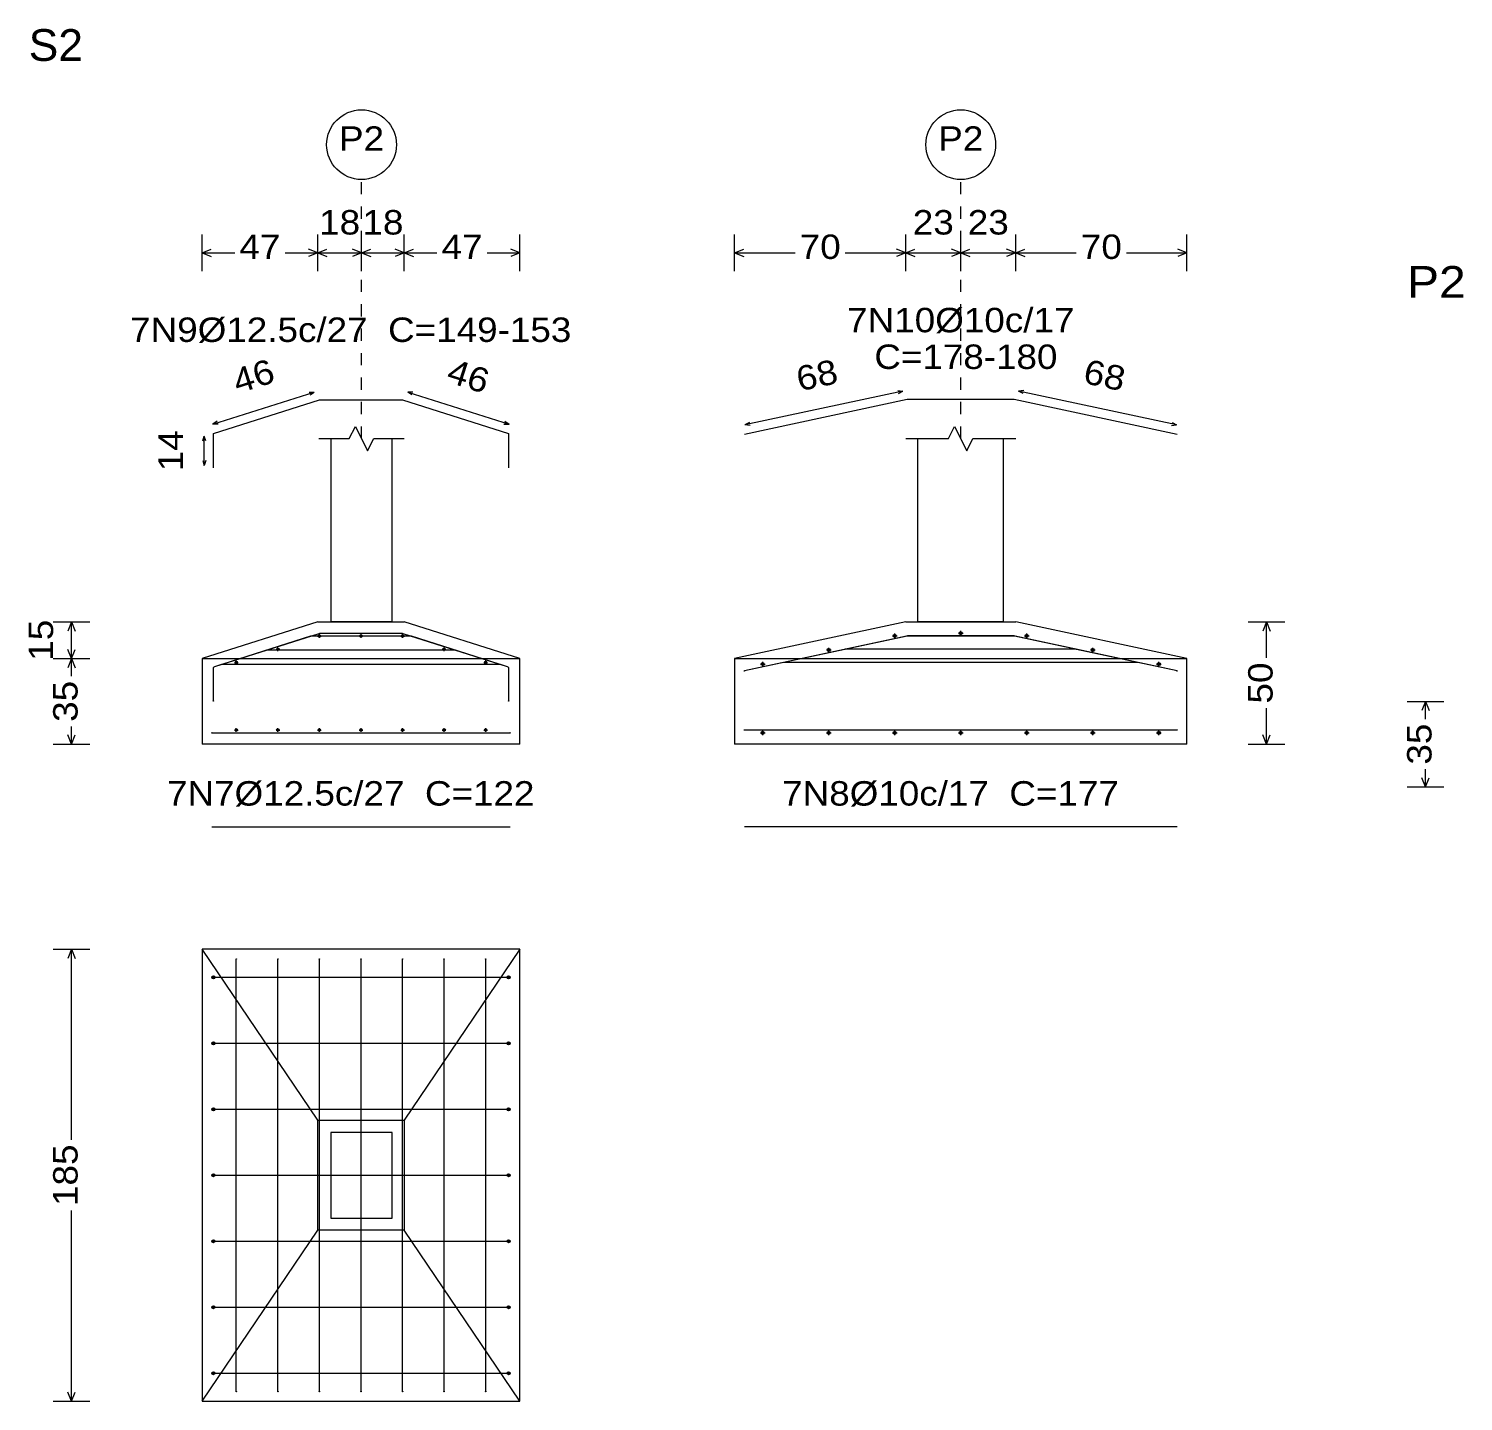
# Model space of a CAD drawing. Header units: inches. Extents: x -37 to 842, y -205 to 94.
# Drawn here: x 82.63 to 94.37, y 30.1 to 41.33 of the extents above; entities that cross this region are included whole.
import ezdxf
from ezdxf.enums import TextEntityAlignment as Align

# ---------------------------------------------------------------- set-up
doc = ezdxf.new("R2010")
doc.units = ezdxf.units.IN
doc.header["$MEASUREMENT"] = 0
doc.linetypes.add('CYPE_PUNTO', pattern=[0.075, 0, -0.075])
for name, color, linetype, lineweight in [('FUN_COTAS', 93, 'Continuous', 0), ('FUN_DES_ARMADURAS', 202, 'Continuous', 0), ('FUN_GEOMETRIA', 130, 'Continuous', 0), ('FUN_REFEREN', 51, 'Continuous', 0), ('FUN_TXT_ARMADURAS', 3, 'Continuous', 0)]:
    doc.layers.add(name, color=color, linetype=linetype, lineweight=lineweight)
doc.styles.add('CYPETXT', font='arial.ttf', dxfattribs={"height": 0.2})

msp = doc.modelspace()

# ---------------------------------------------------------------- hatches: boundary and pattern name
at = {"layer": 'FUN_DES_ARMADURAS'}
h = msp.add_hatch(color=256, dxfattribs=at)
edge = h.paths.add_edge_path()
edge.add_arc((88.4881, 36.0732), 0.0016, 0, 360)
h = msp.add_hatch(color=256, dxfattribs=at)
edge = h.paths.add_edge_path()
edge.add_arc((88.4881, 36.0732), 0.0016, 0, 360)
h = msp.add_hatch(color=256, dxfattribs=at)
edge = h.paths.add_edge_path()
edge.add_arc((88.4881, 36.0732), 0.0016, 0, 360)
h = msp.add_hatch(color=256, dxfattribs=at)
edge = h.paths.add_edge_path()
edge.add_arc((88.4881, 36.0732), 0.0016, 0, 360)
h = msp.add_hatch(color=256, dxfattribs=at)
edge = h.paths.add_edge_path()
edge.add_arc((88.4881, 36.0732), 0.0016, 0, 360)
h = msp.add_hatch(color=256, dxfattribs=at)
edge = h.paths.add_edge_path()
edge.add_arc((88.4881, 36.0732), 0.0016, 0, 360)
h = msp.add_hatch(color=256, dxfattribs=at)
edge = h.paths.add_edge_path()
edge.add_arc((88.4881, 36.0732), 0.0016, 0, 360)
h = msp.add_hatch(color=256, dxfattribs=at)
edge = h.paths.add_edge_path()
edge.add_arc((92.0277, 36.0732), 0.0016, 0, 360)
h = msp.add_hatch(color=256, dxfattribs=at)
edge = h.paths.add_edge_path()
edge.add_arc((92.0277, 36.0732), 0.0016, 0, 360)
h = msp.add_hatch(color=256, dxfattribs=at)
edge = h.paths.add_edge_path()
edge.add_arc((92.0277, 36.0732), 0.0016, 0, 360)
h = msp.add_hatch(color=256, dxfattribs=at)
edge = h.paths.add_edge_path()
edge.add_arc((92.0277, 36.0732), 0.0016, 0, 360)
h = msp.add_hatch(color=256, dxfattribs=at)
edge = h.paths.add_edge_path()
edge.add_arc((92.0277, 36.0732), 0.0016, 0, 360)
h = msp.add_hatch(color=256, dxfattribs=at)
edge = h.paths.add_edge_path()
edge.add_arc((92.0277, 36.0732), 0.0016, 0, 360)
h = msp.add_hatch(color=256, dxfattribs=at)
edge = h.paths.add_edge_path()
edge.add_arc((92.0277, 36.0732), 0.0016, 0, 360)
h = msp.add_hatch(color=256, dxfattribs=at)
edge = h.paths.add_edge_path()
edge.add_arc((84.1439, 35.8259), 0.0016, 0, 360)
h = msp.add_hatch(color=256, dxfattribs=at)
edge = h.paths.add_edge_path()
edge.add_arc((84.1439, 35.8259), 0.0016, 0, 360)
h = msp.add_hatch(color=256, dxfattribs=at)
edge = h.paths.add_edge_path()
edge.add_arc((84.1439, 35.8259), 0.0016, 0, 360)
h = msp.add_hatch(color=256, dxfattribs=at)
edge = h.paths.add_edge_path()
edge.add_arc((84.1439, 35.8259), 0.0016, 0, 360)
h = msp.add_hatch(color=256, dxfattribs=at)
edge = h.paths.add_edge_path()
edge.add_arc((84.1439, 35.8259), 0.0016, 0, 360)
h = msp.add_hatch(color=256, dxfattribs=at)
edge = h.paths.add_edge_path()
edge.add_arc((84.1439, 35.8259), 0.0016, 0, 360)
h = msp.add_hatch(color=256, dxfattribs=at)
edge = h.paths.add_edge_path()
edge.add_arc((84.1439, 35.8259), 0.0016, 0, 360)
h = msp.add_hatch(color=256, dxfattribs=at)
edge = h.paths.add_edge_path()
edge.add_arc((86.5589, 35.8259), 0.0016, 0, 360)
h = msp.add_hatch(color=256, dxfattribs=at)
edge = h.paths.add_edge_path()
edge.add_arc((86.5589, 35.8259), 0.0016, 0, 360)
h = msp.add_hatch(color=256, dxfattribs=at)
edge = h.paths.add_edge_path()
edge.add_arc((86.5589, 35.8259), 0.0016, 0, 360)
h = msp.add_hatch(color=256, dxfattribs=at)
edge = h.paths.add_edge_path()
edge.add_arc((86.5589, 35.8259), 0.0016, 0, 360)
h = msp.add_hatch(color=256, dxfattribs=at)
edge = h.paths.add_edge_path()
edge.add_arc((86.5589, 35.8259), 0.0016, 0, 360)
h = msp.add_hatch(color=256, dxfattribs=at)
edge = h.paths.add_edge_path()
edge.add_arc((86.5589, 35.8259), 0.0016, 0, 360)
h = msp.add_hatch(color=256, dxfattribs=at)
edge = h.paths.add_edge_path()
edge.add_arc((86.5589, 35.8259), 0.0016, 0, 360)
h = msp.add_hatch(color=256, dxfattribs=at)
edge = h.paths.add_edge_path()
edge.add_arc((84.1314, 35.5661), 0.0016, 0, 360)
h = msp.add_hatch(color=256, dxfattribs=at)
edge = h.paths.add_edge_path()
edge.add_arc((86.5714, 35.5661), 0.0016, 0, 360)
h = msp.add_hatch(color=256, dxfattribs=at)
edge = h.paths.add_edge_path()
edge.add_arc((88.4879, 35.5886), 0.0016, 0, 360)
h = msp.add_hatch(color=256, dxfattribs=at)
edge = h.paths.add_edge_path()
edge.add_arc((92.0279, 35.5886), 0.0016, 0, 360)
h = msp.add_hatch(color=256, dxfattribs=at)
edge = h.paths.add_edge_path()
edge.add_arc((84.3314, 33.7156), 0.0016, 0, 360)
h = msp.add_hatch(color=256, dxfattribs=at)
edge = h.paths.add_edge_path()
edge.add_arc((84.3314, 33.7154), 0.0016, 0, 360)
h = msp.add_hatch(color=256, dxfattribs=at)
edge = h.paths.add_edge_path()
edge.add_arc((84.6714, 33.7156), 0.0016, 0, 360)
h = msp.add_hatch(color=256, dxfattribs=at)
edge = h.paths.add_edge_path()
edge.add_arc((84.6714, 33.7154), 0.0016, 0, 360)
h = msp.add_hatch(color=256, dxfattribs=at)
edge = h.paths.add_edge_path()
edge.add_arc((85.0114, 33.7156), 0.0016, 0, 360)
h = msp.add_hatch(color=256, dxfattribs=at)
edge = h.paths.add_edge_path()
edge.add_arc((85.0114, 33.7154), 0.0016, 0, 360)
h = msp.add_hatch(color=256, dxfattribs=at)
edge = h.paths.add_edge_path()
edge.add_arc((85.3514, 33.7156), 0.0016, 0, 360)
h = msp.add_hatch(color=256, dxfattribs=at)
edge = h.paths.add_edge_path()
edge.add_arc((85.3514, 33.7154), 0.0016, 0, 360)
h = msp.add_hatch(color=256, dxfattribs=at)
edge = h.paths.add_edge_path()
edge.add_arc((85.6914, 33.7156), 0.0016, 0, 360)
h = msp.add_hatch(color=256, dxfattribs=at)
edge = h.paths.add_edge_path()
edge.add_arc((85.6914, 33.7154), 0.0016, 0, 360)
h = msp.add_hatch(color=256, dxfattribs=at)
edge = h.paths.add_edge_path()
edge.add_arc((86.0314, 33.7156), 0.0016, 0, 360)
h = msp.add_hatch(color=256, dxfattribs=at)
edge = h.paths.add_edge_path()
edge.add_arc((86.0314, 33.7154), 0.0016, 0, 360)
h = msp.add_hatch(color=256, dxfattribs=at)
edge = h.paths.add_edge_path()
edge.add_arc((86.3714, 33.7156), 0.0016, 0, 360)
h = msp.add_hatch(color=256, dxfattribs=at)
edge = h.paths.add_edge_path()
edge.add_arc((86.3714, 33.7154), 0.0016, 0, 360)
h = msp.add_hatch(color=256, dxfattribs=at)
edge = h.paths.add_edge_path()
edge.add_arc((84.1314, 33.5656), 0.0016, 0, 360)
h = msp.add_hatch(color=256, dxfattribs=at)
edge = h.paths.add_edge_path()
edge.add_arc((84.1439, 33.5656), 0.0016, 0, 360)
h = msp.add_hatch(color=256, dxfattribs=at)
edge = h.paths.add_edge_path()
edge.add_arc((86.5589, 33.5656), 0.0016, 0, 360)
h = msp.add_hatch(color=256, dxfattribs=at)
edge = h.paths.add_edge_path()
edge.add_arc((86.5714, 33.5656), 0.0016, 0, 360)
h = msp.add_hatch(color=256, dxfattribs=at)
edge = h.paths.add_edge_path()
edge.add_arc((84.1314, 33.0256), 0.0016, 0, 360)
h = msp.add_hatch(color=256, dxfattribs=at)
edge = h.paths.add_edge_path()
edge.add_arc((84.1439, 33.0256), 0.0016, 0, 360)
h = msp.add_hatch(color=256, dxfattribs=at)
edge = h.paths.add_edge_path()
edge.add_arc((86.5589, 33.0256), 0.0016, 0, 360)
h = msp.add_hatch(color=256, dxfattribs=at)
edge = h.paths.add_edge_path()
edge.add_arc((86.5714, 33.0256), 0.0016, 0, 360)
h = msp.add_hatch(color=256, dxfattribs=at)
edge = h.paths.add_edge_path()
edge.add_arc((84.1314, 32.4856), 0.0016, 0, 360)
h = msp.add_hatch(color=256, dxfattribs=at)
edge = h.paths.add_edge_path()
edge.add_arc((84.1439, 32.4856), 0.0016, 0, 360)
h = msp.add_hatch(color=256, dxfattribs=at)
edge = h.paths.add_edge_path()
edge.add_arc((86.5589, 32.4856), 0.0016, 0, 360)
h = msp.add_hatch(color=256, dxfattribs=at)
edge = h.paths.add_edge_path()
edge.add_arc((86.5714, 32.4856), 0.0016, 0, 360)
h = msp.add_hatch(color=256, dxfattribs=at)
edge = h.paths.add_edge_path()
edge.add_arc((84.1314, 31.9456), 0.0016, 0, 360)
h = msp.add_hatch(color=256, dxfattribs=at)
edge = h.paths.add_edge_path()
edge.add_arc((84.1439, 31.9456), 0.0016, 0, 360)
h = msp.add_hatch(color=256, dxfattribs=at)
edge = h.paths.add_edge_path()
edge.add_arc((86.5589, 31.9456), 0.0016, 0, 360)
h = msp.add_hatch(color=256, dxfattribs=at)
edge = h.paths.add_edge_path()
edge.add_arc((86.5714, 31.9456), 0.0016, 0, 360)
h = msp.add_hatch(color=256, dxfattribs=at)
edge = h.paths.add_edge_path()
edge.add_arc((84.1314, 31.4056), 0.0016, 0, 360)
h = msp.add_hatch(color=256, dxfattribs=at)
edge = h.paths.add_edge_path()
edge.add_arc((84.1439, 31.4056), 0.0016, 0, 360)
h = msp.add_hatch(color=256, dxfattribs=at)
edge = h.paths.add_edge_path()
edge.add_arc((86.5589, 31.4056), 0.0016, 0, 360)
h = msp.add_hatch(color=256, dxfattribs=at)
edge = h.paths.add_edge_path()
edge.add_arc((86.5714, 31.4056), 0.0016, 0, 360)
h = msp.add_hatch(color=256, dxfattribs=at)
edge = h.paths.add_edge_path()
edge.add_arc((84.1314, 30.8656), 0.0016, 0, 360)
h = msp.add_hatch(color=256, dxfattribs=at)
edge = h.paths.add_edge_path()
edge.add_arc((84.1439, 30.8656), 0.0016, 0, 360)
h = msp.add_hatch(color=256, dxfattribs=at)
edge = h.paths.add_edge_path()
edge.add_arc((86.5589, 30.8656), 0.0016, 0, 360)
h = msp.add_hatch(color=256, dxfattribs=at)
edge = h.paths.add_edge_path()
edge.add_arc((86.5714, 30.8656), 0.0016, 0, 360)
h = msp.add_hatch(color=256, dxfattribs=at)
edge = h.paths.add_edge_path()
edge.add_arc((84.1314, 30.3256), 0.0016, 0, 360)
h = msp.add_hatch(color=256, dxfattribs=at)
edge = h.paths.add_edge_path()
edge.add_arc((84.1439, 30.3256), 0.0016, 0, 360)
h = msp.add_hatch(color=256, dxfattribs=at)
edge = h.paths.add_edge_path()
edge.add_arc((86.5589, 30.3256), 0.0016, 0, 360)
h = msp.add_hatch(color=256, dxfattribs=at)
edge = h.paths.add_edge_path()
edge.add_arc((86.5714, 30.3256), 0.0016, 0, 360)
h = msp.add_hatch(color=256, dxfattribs=at)
edge = h.paths.add_edge_path()
edge.add_arc((84.3314, 30.1758), 0.0016, 0, 360)
h = msp.add_hatch(color=256, dxfattribs=at)
edge = h.paths.add_edge_path()
edge.add_arc((84.3314, 30.1756), 0.0016, 0, 360)
h = msp.add_hatch(color=256, dxfattribs=at)
edge = h.paths.add_edge_path()
edge.add_arc((84.6714, 30.1758), 0.0016, 0, 360)
h = msp.add_hatch(color=256, dxfattribs=at)
edge = h.paths.add_edge_path()
edge.add_arc((84.6714, 30.1756), 0.0016, 0, 360)
h = msp.add_hatch(color=256, dxfattribs=at)
edge = h.paths.add_edge_path()
edge.add_arc((85.0114, 30.1758), 0.0016, 0, 360)
h = msp.add_hatch(color=256, dxfattribs=at)
edge = h.paths.add_edge_path()
edge.add_arc((85.0114, 30.1756), 0.0016, 0, 360)
h = msp.add_hatch(color=256, dxfattribs=at)
edge = h.paths.add_edge_path()
edge.add_arc((85.3514, 30.1758), 0.0016, 0, 360)
h = msp.add_hatch(color=256, dxfattribs=at)
edge = h.paths.add_edge_path()
edge.add_arc((85.3514, 30.1756), 0.0016, 0, 360)
h = msp.add_hatch(color=256, dxfattribs=at)
edge = h.paths.add_edge_path()
edge.add_arc((85.6914, 30.1758), 0.0016, 0, 360)
h = msp.add_hatch(color=256, dxfattribs=at)
edge = h.paths.add_edge_path()
edge.add_arc((85.6914, 30.1756), 0.0016, 0, 360)
h = msp.add_hatch(color=256, dxfattribs=at)
edge = h.paths.add_edge_path()
edge.add_arc((86.0314, 30.1758), 0.0016, 0, 360)
h = msp.add_hatch(color=256, dxfattribs=at)
edge = h.paths.add_edge_path()
edge.add_arc((86.0314, 30.1756), 0.0016, 0, 360)
h = msp.add_hatch(color=256, dxfattribs=at)
edge = h.paths.add_edge_path()
edge.add_arc((86.3714, 30.1758), 0.0016, 0, 360)
h = msp.add_hatch(color=256, dxfattribs=at)
edge = h.paths.add_edge_path()
edge.add_arc((86.3714, 30.1756), 0.0016, 0, 360)

# ---------------------------------------------------------------- linework, layer by layer
at = {"layer": 'FUN_COTAS', "linetype": 'CYPE_PUNTO'}
for p, q in [((85.3558, 37.9736), (85.3558, 40.0939)), ((90.2579, 37.9736), (90.2579, 40.0939))]:
    msp.add_line(p, q, dxfattribs=at)
at = {"layer": 'FUN_COTAS'}
for p, q in [((84.0514, 39.3439), (84.0514, 39.6439)), ((84.9971, 39.3439), (84.9971, 39.6439)), ((84.9971, 39.3439), (84.9971, 39.6439)), ((85.3558, 39.3439), (85.3558, 39.6439)), ((85.3558, 39.3439), (85.3558, 39.6439)), ((85.7058, 39.3439), (85.7058, 39.6439)), ((85.7058, 39.3439), (85.7058, 39.6439)), ((86.6514, 39.3439), (86.6514, 39.6439)), ((88.4079, 39.3439), (88.4079, 39.6439)), ((89.8079, 39.3439), (89.8079, 39.6439)), ((89.8079, 39.3439), (89.8079, 39.6439)), ((90.2579, 39.3439), (90.2579, 39.6439)), ((90.2579, 39.3439), (90.2579, 39.6439)), ((90.7079, 39.3439), (90.7079, 39.6439)), ((90.7079, 39.3439), (90.7079, 39.6439)), ((92.1079, 39.3439), (92.1079, 39.6439)), ((84.0514, 39.4939), (84.1264, 39.5239)), ((84.0514, 39.4939), (84.1264, 39.4639)), ((84.0514, 39.4939), (84.3188, 39.4939)), ((84.7298, 39.4939), (84.9971, 39.4939)), ((84.9971, 39.4939), (84.9221, 39.5239)), ((84.9971, 39.4939), (84.9221, 39.4639)), ((84.9971, 39.4939), (85.0721, 39.5239)), ((84.9971, 39.4939), (85.0721, 39.4639)), ((84.9971, 39.4939), (85.3558, 39.4939)), ((85.3558, 39.4939), (85.2808, 39.5239)), ((85.3558, 39.4939), (85.2808, 39.4639)), ((85.3558, 39.4939), (85.4308, 39.5239)), ((85.3558, 39.4939), (85.4308, 39.4639)), ((85.3558, 39.4939), (85.7058, 39.4939)), ((85.7058, 39.4939), (85.6308, 39.5239)), ((85.7058, 39.4939), (85.6308, 39.4639)), ((85.7058, 39.4939), (85.7808, 39.5239)), ((85.7058, 39.4939), (85.7808, 39.4639)), ((85.7058, 39.4939), (85.9731, 39.4939)), ((86.3841, 39.4939), (86.6514, 39.4939)), ((86.6514, 39.4939), (86.5764, 39.5239)), ((86.6514, 39.4939), (86.5764, 39.4639)), ((88.4079, 39.4939), (88.4829, 39.5239)), ((88.4079, 39.4939), (88.4829, 39.4639)), ((88.4079, 39.4939), (88.9024, 39.4939)), ((89.3134, 39.4939), (89.8079, 39.4939)), ((89.8079, 39.4939), (89.7329, 39.5239)), ((89.8079, 39.4939), (89.7329, 39.4639)), ((89.8079, 39.4939), (89.8829, 39.5239)), ((89.8079, 39.4939), (89.8829, 39.4639)), ((89.8079, 39.4939), (90.2579, 39.4939)), ((90.2579, 39.4939), (90.1829, 39.5239)), ((90.2579, 39.4939), (90.1829, 39.4639)), ((90.2579, 39.4939), (90.3329, 39.5239)), ((90.2579, 39.4939), (90.3329, 39.4639)), ((90.2579, 39.4939), (90.7079, 39.4939)), ((90.7079, 39.4939), (90.6329, 39.5239)), ((90.7079, 39.4939), (90.6329, 39.4639)), ((90.7079, 39.4939), (90.7829, 39.5239)), ((90.7079, 39.4939), (90.7829, 39.4639)), ((90.7079, 39.4939), (91.2024, 39.4939)), ((91.6134, 39.4939), (92.1079, 39.4939)), ((92.1079, 39.4939), (92.0329, 39.5239)), ((92.1079, 39.4939), (92.0329, 39.4639)), ((82.8329, 36.4736), (83.1329, 36.4736)), ((82.9829, 36.4736), (82.9529, 36.3986)), ((82.9829, 36.4736), (83.0129, 36.3986)), ((82.9829, 36.1736), (82.9829, 36.4736)), ((92.6089, 36.4736), (92.9089, 36.4736)), ((92.7589, 36.4736), (92.7289, 36.3986)), ((92.7589, 36.4736), (92.7889, 36.3986)), ((92.7589, 36.1791), (92.7589, 36.4736)), ((82.8329, 36.1736), (83.1329, 36.1736)), ((82.8329, 36.1736), (83.1329, 36.1736)), ((82.9829, 36.1736), (82.9529, 36.2486)), ((82.9829, 36.1736), (82.9529, 36.0986)), ((82.9829, 36.1736), (83.0129, 36.2486)), ((82.9829, 36.1736), (83.0129, 36.0986)), ((82.9829, 36.0291), (82.9829, 36.1736)), ((93.9089, 35.8236), (94.2089, 35.8236)), ((94.0589, 35.8236), (94.0289, 35.7486)), ((94.0589, 35.8236), (94.0889, 35.7486)), ((94.0589, 35.6791), (94.0589, 35.8236)), ((92.7589, 35.4736), (92.7589, 35.7681)), ((82.9829, 35.4736), (82.9829, 35.6181)), ((82.8329, 35.4736), (83.1329, 35.4736)), ((82.9829, 35.4736), (82.9529, 35.5486)), ((82.9829, 35.4736), (83.0129, 35.5486)), ((92.6089, 35.4736), (92.9089, 35.4736)), ((92.7589, 35.4736), (92.7289, 35.5486)), ((92.7589, 35.4736), (92.7889, 35.5486)), ((94.0589, 35.1236), (94.0589, 35.2681)), ((93.9089, 35.1236), (94.2089, 35.1236)), ((94.0589, 35.1236), (94.0289, 35.1986)), ((94.0589, 35.1236), (94.0889, 35.1986)), ((82.8329, 33.7956), (83.1329, 33.7956)), ((82.9829, 33.7956), (82.9529, 33.7206)), ((82.9829, 33.7956), (83.0129, 33.7206)), ((82.9829, 32.2351), (82.9829, 33.7956)), ((82.9829, 30.0956), (82.9829, 31.6561)), ((82.9829, 30.0956), (82.9529, 30.1706)), ((82.9829, 30.0956), (83.0129, 30.1706)), ((82.8329, 30.0956), (83.1329, 30.0956))]:
    msp.add_line(p, q, dxfattribs=at)
for centre in [(85.3558, 40.3792), (90.2579, 40.3792)]:
    msp.add_circle(centre, 0.2853, dxfattribs=at)
at = {"layer": 'FUN_DES_ARMADURAS'}
for p, q in [((90.2579, 36.3623), (90.2579, 36.3998)), ((84.6714, 36.2346), (84.6714, 36.2646)), ((84.9964, 36.3575), (85.0264, 36.3575)), ((85.0114, 36.3425), (85.0114, 36.3725)), ((85.3364, 36.3586), (85.3664, 36.3586)), ((85.3514, 36.3436), (85.3514, 36.3736)), ((85.6764, 36.3575), (85.7064, 36.3575)), ((85.6914, 36.3425), (85.6914, 36.3725)), ((86.0314, 36.2346), (86.0314, 36.2646)), ((89.6992, 36.3597), (89.7367, 36.3597)), ((89.7179, 36.3409), (89.7179, 36.3784)), ((90.2392, 36.3811), (90.2767, 36.3811)), ((90.7792, 36.3597), (90.8167, 36.3597)), ((90.7979, 36.3409), (90.7979, 36.3784)), ((84.3314, 36.1268), (84.3314, 36.1568)), ((84.6564, 36.2496), (84.6864, 36.2496)), ((86.0164, 36.2496), (86.0464, 36.2496)), ((86.3714, 36.1268), (86.3714, 36.1568)), ((88.6379, 36.1095), (88.6379, 36.147)), ((89.1592, 36.244), (89.1967, 36.244)), ((89.1779, 36.2252), (89.1779, 36.2627)), ((91.3192, 36.244), (91.3567, 36.244)), ((91.3379, 36.2252), (91.3379, 36.2627)), ((91.8779, 36.1095), (91.8779, 36.147)), ((84.3164, 36.1418), (84.3464, 36.1418)), ((86.3564, 36.1418), (86.3864, 36.1418)), ((88.6192, 36.1283), (88.6567, 36.1283)), ((91.8592, 36.1283), (91.8967, 36.1283)), ((84.1314, 35.5661), (86.5714, 35.5661)), ((84.3164, 35.5886), (84.3464, 35.5886)), ((84.3314, 35.5736), (84.3314, 35.6036)), ((84.6564, 35.5886), (84.6864, 35.5886)), ((84.6714, 35.5736), (84.6714, 35.6036)), ((84.9964, 35.5886), (85.0264, 35.5886)), ((85.0114, 35.5736), (85.0114, 35.6036)), ((85.3364, 35.5886), (85.3664, 35.5886)), ((85.3514, 35.5736), (85.3514, 35.6036)), ((85.6764, 35.5886), (85.7064, 35.5886)), ((85.6914, 35.5736), (85.6914, 35.6036)), ((86.0164, 35.5886), (86.0464, 35.5886)), ((86.0314, 35.5736), (86.0314, 35.6036)), ((86.3564, 35.5886), (86.3864, 35.5886)), ((86.3714, 35.5736), (86.3714, 35.6036)), ((92.0279, 35.5886), (88.4879, 35.5886)), ((88.6192, 35.5661), (88.6567, 35.5661)), ((88.6379, 35.5473), (88.6379, 35.5848)), ((89.1592, 35.5661), (89.1967, 35.5661)), ((89.1779, 35.5473), (89.1779, 35.5848)), ((89.6992, 35.5661), (89.7367, 35.5661)), ((89.7179, 35.5473), (89.7179, 35.5848)), ((90.2392, 35.5661), (90.2767, 35.5661)), ((90.2579, 35.5473), (90.2579, 35.5848)), ((90.7792, 35.5661), (90.8167, 35.5661)), ((90.7979, 35.5473), (90.7979, 35.5848)), ((91.3192, 35.5661), (91.3567, 35.5661)), ((91.3379, 35.5473), (91.3379, 35.5848)), ((91.8592, 35.5661), (91.8967, 35.5661)), ((91.8779, 35.5473), (91.8779, 35.5848)), ((84.1314, 34.7956), (86.5714, 34.7956)), ((92.0279, 34.7956), (88.4879, 34.7956)), ((84.3314, 30.1756), (84.3314, 33.7156)), ((84.6714, 30.1756), (84.6714, 33.7156)), ((85.0114, 30.1756), (85.0114, 33.7156)), ((85.3514, 30.1756), (85.3514, 33.7156)), ((85.6914, 30.1756), (85.6914, 33.7156)), ((86.0314, 30.1756), (86.0314, 33.7156)), ((86.3714, 30.1756), (86.3714, 33.7156)), ((84.1314, 33.5656), (86.5714, 33.5656)), ((84.1314, 33.0256), (86.5714, 33.0256)), ((84.1314, 32.4856), (86.5714, 32.4856)), ((84.1314, 31.9456), (86.5714, 31.9456)), ((84.1314, 31.4056), (86.5714, 31.4056)), ((84.1314, 30.8656), (86.5714, 30.8656)), ((84.1314, 30.3256), (86.5714, 30.3256))]:
    msp.add_line(p, q, dxfattribs=at)
for points in [[(84.1439, 37.7346), (84.1439, 38.0146), (85.0114, 38.2898), (85.6914, 38.2898), (86.5589, 38.0146), (86.5589, 37.7346)], [(92.0277, 38.0085), (90.6957, 38.2939), (89.8201, 38.2939), (88.4881, 38.0085)], [(84.1439, 35.8259), (84.1439, 36.0921), (84.1456, 36.0998), (84.1502, 36.1062), (84.157, 36.11), (85.0086, 36.3802), (85.0143, 36.3811), (85.6885, 36.3811), (85.6942, 36.3802), (86.5458, 36.11), (86.5526, 36.1062), (86.5573, 36.0998), (86.5589, 36.0921), (86.5589, 35.8259)], [(84.1439, 35.8259), (84.1439, 36.0921), (84.1456, 36.0998), (84.1502, 36.1062), (84.157, 36.11), (84.9412, 36.3588), (84.9469, 36.3597), (85.7559, 36.3597), (85.7616, 36.3588), (86.5458, 36.11), (86.5526, 36.1062), (86.5573, 36.0998), (86.5589, 36.0921), (86.5589, 35.8259)], [(84.1439, 35.8259), (84.1439, 36.0921), (84.1456, 36.0998), (84.1502, 36.1062), (84.157, 36.11), (84.9412, 36.3588), (84.9469, 36.3597), (85.7559, 36.3597), (85.7616, 36.3588), (86.5458, 36.11), (86.5526, 36.1062), (86.5573, 36.0998), (86.5589, 36.0921), (86.5589, 35.8259)], [(92.0277, 36.0732), (90.6974, 36.3582), (90.694, 36.3586), (89.8218, 36.3586), (89.8184, 36.3582), (88.4881, 36.0732)], [(92.0277, 36.0732), (90.7026, 36.3571), (90.6991, 36.3575), (89.8167, 36.3575), (89.8133, 36.3571), (88.4881, 36.0732)], [(92.0277, 36.0732), (90.7026, 36.3571), (90.6991, 36.3575), (89.8167, 36.3575), (89.8133, 36.3571), (88.4881, 36.0732)], [(84.1439, 35.8259), (84.1439, 36.0921), (84.1456, 36.0998), (84.1502, 36.1062), (84.157, 36.11), (84.5765, 36.2431), (84.5822, 36.244), (86.1207, 36.244), (86.1264, 36.2431), (86.5458, 36.11), (86.5526, 36.1062), (86.5573, 36.0998), (86.5589, 36.0921), (86.5589, 35.8259)], [(84.1439, 35.8259), (84.1439, 36.0921), (84.1456, 36.0998), (84.1502, 36.1062), (84.157, 36.11), (84.5765, 36.2431), (84.5822, 36.244), (86.1207, 36.244), (86.1264, 36.2431), (86.5458, 36.11), (86.5526, 36.1062), (86.5573, 36.0998), (86.5589, 36.0921), (86.5589, 35.8259)], [(92.0277, 36.0732), (91.2059, 36.2493), (91.2025, 36.2496), (89.3134, 36.2496), (89.3099, 36.2493), (88.4881, 36.0732)], [(92.0277, 36.0732), (91.2059, 36.2493), (91.2025, 36.2496), (89.3134, 36.2496), (89.3099, 36.2493), (88.4881, 36.0732)], [(84.1439, 35.8259), (84.1439, 36.0921), (84.1456, 36.0998), (84.1502, 36.1062), (84.157, 36.11), (84.2117, 36.1274), (84.2174, 36.1283), (86.4855, 36.1283), (86.4911, 36.1274), (86.5458, 36.11), (86.5526, 36.1062), (86.5573, 36.0998), (86.5589, 36.0921), (86.5589, 35.8259)], [(84.1439, 35.8259), (84.1439, 36.0921), (84.1456, 36.0998), (84.1502, 36.1062), (84.157, 36.11), (84.2117, 36.1274), (84.2174, 36.1283), (86.4855, 36.1283), (86.4911, 36.1274), (86.5458, 36.11), (86.5526, 36.1062), (86.5573, 36.0998), (86.5589, 36.0921), (86.5589, 35.8259)], [(92.0277, 36.0732), (91.7093, 36.1414), (91.7059, 36.1418), (88.81, 36.1418), (88.8066, 36.1414), (88.4881, 36.0732)], [(92.0277, 36.0732), (91.7093, 36.1414), (91.7059, 36.1418), (88.81, 36.1418), (88.8066, 36.1414), (88.4881, 36.0732)], [(84.3314, 30.1758), (84.3314, 30.4942), (84.3314, 30.4977), (84.3314, 33.3935), (84.3314, 33.3969), (84.3314, 33.7154)], [(84.6714, 30.1758), (84.6714, 30.9976), (84.6714, 31.001), (84.6714, 32.8902), (84.6714, 32.8936), (84.6714, 33.7154)], [(85.0114, 30.1758), (85.0114, 31.501), (85.0114, 31.5044), (85.0114, 32.3868), (85.0114, 32.3902), (85.0114, 33.7154)], [(85.3514, 30.1758), (85.3514, 31.5061), (85.3514, 31.5095), (85.3514, 32.3817), (85.3514, 32.3851), (85.3514, 33.7154)], [(85.6914, 30.1758), (85.6914, 31.501), (85.6914, 31.5044), (85.6914, 32.3868), (85.6914, 32.3902), (85.6914, 33.7154)], [(86.0314, 30.1758), (86.0314, 30.9976), (86.0314, 31.001), (86.0314, 32.8902), (86.0314, 32.8936), (86.0314, 33.7154)], [(86.3714, 30.1758), (86.3714, 30.4942), (86.3714, 30.4977), (86.3714, 33.3935), (86.3714, 33.3969), (86.3714, 33.7154)], [(84.1439, 33.5656), (84.1456, 33.5656), (84.1502, 33.5656), (84.157, 33.5656), (84.2117, 33.5656), (84.2174, 33.5656), (86.4855, 33.5656), (86.4911, 33.5656), (86.5458, 33.5656), (86.5526, 33.5656), (86.5573, 33.5656), (86.5589, 33.5656)], [(84.1439, 33.0256), (84.1456, 33.0256), (84.1502, 33.0256), (84.157, 33.0256), (84.5765, 33.0256), (84.5822, 33.0256), (86.1207, 33.0256), (86.1264, 33.0256), (86.5458, 33.0256), (86.5526, 33.0256), (86.5573, 33.0256), (86.5589, 33.0256)], [(84.1439, 32.4856), (84.1456, 32.4856), (84.1502, 32.4856), (84.157, 32.4856), (84.9412, 32.4856), (84.9469, 32.4856), (85.7559, 32.4856), (85.7616, 32.4856), (86.5458, 32.4856), (86.5526, 32.4856), (86.5573, 32.4856), (86.5589, 32.4856)], [(84.1439, 31.9456), (84.1456, 31.9456), (84.1502, 31.9456), (84.157, 31.9456), (85.0086, 31.9456), (85.0143, 31.9456), (85.6885, 31.9456), (85.6942, 31.9456), (86.5458, 31.9456), (86.5526, 31.9456), (86.5573, 31.9456), (86.5589, 31.9456)], [(84.1439, 31.4056), (84.1456, 31.4056), (84.1502, 31.4056), (84.157, 31.4056), (84.9412, 31.4056), (84.9469, 31.4056), (85.7559, 31.4056), (85.7616, 31.4056), (86.5458, 31.4056), (86.5526, 31.4056), (86.5573, 31.4056), (86.5589, 31.4056)], [(84.1439, 30.8656), (84.1456, 30.8656), (84.1502, 30.8656), (84.157, 30.8656), (84.5765, 30.8656), (84.5822, 30.8656), (86.1207, 30.8656), (86.1264, 30.8656), (86.5458, 30.8656), (86.5526, 30.8656), (86.5573, 30.8656), (86.5589, 30.8656)], [(84.1439, 30.3256), (84.1456, 30.3256), (84.1502, 30.3256), (84.157, 30.3256), (84.2117, 30.3256), (84.2174, 30.3256), (86.4855, 30.3256), (86.4911, 30.3256), (86.5458, 30.3256), (86.5526, 30.3256), (86.5573, 30.3256), (86.5589, 30.3256)]]:
    msp.add_lwpolyline(points, dxfattribs=at)
for centre, radius in [((90.2579, 36.3811), 0.0125), ((85.0114, 36.3575), 0.01), ((85.3514, 36.3586), 0.01), ((85.6914, 36.3575), 0.01), ((89.7179, 36.3597), 0.0125), ((90.7979, 36.3597), 0.0125), ((84.3314, 36.1418), 0.01), ((84.6714, 36.2496), 0.01), ((86.0314, 36.2496), 0.01), ((86.3714, 36.1418), 0.01), ((89.1779, 36.244), 0.0125), ((91.3379, 36.244), 0.0125), ((88.4881, 36.0732), 0.0016), ((88.4881, 36.0732), 0.0016), ((88.4881, 36.0732), 0.0016), ((88.4881, 36.0732), 0.0016), ((88.4881, 36.0732), 0.0016), ((88.4881, 36.0732), 0.0016), ((88.4881, 36.0732), 0.0016), ((88.6379, 36.1283), 0.0125), ((91.8779, 36.1283), 0.0125), ((92.0277, 36.0732), 0.0016), ((92.0277, 36.0732), 0.0016), ((92.0277, 36.0732), 0.0016), ((92.0277, 36.0732), 0.0016), ((92.0277, 36.0732), 0.0016), ((92.0277, 36.0732), 0.0016), ((92.0277, 36.0732), 0.0016), ((84.1439, 35.8259), 0.0016), ((84.1439, 35.8259), 0.0016), ((84.1439, 35.8259), 0.0016), ((84.1439, 35.8259), 0.0016), ((84.1439, 35.8259), 0.0016), ((84.1439, 35.8259), 0.0016), ((84.1439, 35.8259), 0.0016), ((86.5589, 35.8259), 0.0016), ((86.5589, 35.8259), 0.0016), ((86.5589, 35.8259), 0.0016), ((86.5589, 35.8259), 0.0016), ((86.5589, 35.8259), 0.0016), ((86.5589, 35.8259), 0.0016), ((86.5589, 35.8259), 0.0016), ((84.1314, 35.5661), 0.0016), ((84.3314, 35.5886), 0.01), ((84.6714, 35.5886), 0.01), ((85.0114, 35.5886), 0.01), ((85.3514, 35.5886), 0.01), ((85.6914, 35.5886), 0.01), ((86.0314, 35.5886), 0.01), ((86.3714, 35.5886), 0.01), ((86.5714, 35.5661), 0.0016), ((88.4879, 35.5886), 0.0016), ((88.6379, 35.5661), 0.0125), ((89.1779, 35.5661), 0.0125), ((89.7179, 35.5661), 0.0125), ((90.2579, 35.5661), 0.0125), ((90.7979, 35.5661), 0.0125), ((91.3379, 35.5661), 0.0125), ((91.8779, 35.5661), 0.0125), ((92.0279, 35.5886), 0.0016), ((84.3314, 33.7156), 0.0016), ((84.3314, 33.7154), 0.0016), ((84.6714, 33.7156), 0.0016), ((84.6714, 33.7154), 0.0016), ((85.0114, 33.7156), 0.0016), ((85.0114, 33.7154), 0.0016), ((85.3514, 33.7156), 0.0016), ((85.3514, 33.7154), 0.0016), ((85.6914, 33.7156), 0.0016), ((85.6914, 33.7154), 0.0016), ((86.0314, 33.7156), 0.0016), ((86.0314, 33.7154), 0.0016), ((86.3714, 33.7156), 0.0016), ((86.3714, 33.7154), 0.0016), ((84.1314, 33.5656), 0.0016), ((84.1439, 33.5656), 0.0125), ((84.1439, 33.5656), 0.0016), ((86.5589, 33.5656), 0.0125), ((86.5589, 33.5656), 0.0016), ((86.5714, 33.5656), 0.0016), ((84.1314, 33.0256), 0.0016), ((84.1439, 33.0256), 0.0125), ((84.1439, 33.0256), 0.0016), ((86.5589, 33.0256), 0.0125), ((86.5589, 33.0256), 0.0016), ((86.5714, 33.0256), 0.0016), ((84.1314, 32.4856), 0.0016), ((84.1439, 32.4856), 0.0125), ((84.1439, 32.4856), 0.0016), ((86.5589, 32.4856), 0.0125), ((86.5589, 32.4856), 0.0016), ((86.5714, 32.4856), 0.0016), ((84.1314, 31.9456), 0.0016), ((84.1439, 31.9456), 0.0125), ((84.1439, 31.9456), 0.0016), ((86.5589, 31.9456), 0.0125), ((86.5589, 31.9456), 0.0016), ((86.5714, 31.9456), 0.0016), ((84.1314, 31.4056), 0.0016), ((84.1439, 31.4056), 0.0125), ((84.1439, 31.4056), 0.0016), ((86.5589, 31.4056), 0.0125), ((86.5589, 31.4056), 0.0016), ((86.5714, 31.4056), 0.0016), ((84.1314, 30.8656), 0.0016), ((84.1439, 30.8656), 0.0125), ((84.1439, 30.8656), 0.0016), ((86.5589, 30.8656), 0.0125), ((86.5589, 30.8656), 0.0016), ((86.5714, 30.8656), 0.0016), ((84.1314, 30.3256), 0.0016), ((84.1439, 30.3256), 0.0125), ((84.1439, 30.3256), 0.0016), ((86.5589, 30.3256), 0.0125), ((86.5589, 30.3256), 0.0016), ((86.5714, 30.3256), 0.0016), ((84.3314, 30.1758), 0.0016), ((84.3314, 30.1756), 0.0016), ((84.6714, 30.1758), 0.0016), ((84.6714, 30.1756), 0.0016), ((85.0114, 30.1758), 0.0016), ((85.0114, 30.1756), 0.0016), ((85.3514, 30.1758), 0.0016), ((85.3514, 30.1756), 0.0016), ((85.6914, 30.1758), 0.0016), ((85.6914, 30.1756), 0.0016), ((86.0314, 30.1758), 0.0016), ((86.0314, 30.1756), 0.0016), ((86.3714, 30.1758), 0.0016), ((86.3714, 30.1756), 0.0016)]:
    msp.add_circle(centre, radius, dxfattribs=at)
at = {"layer": 'FUN_GEOMETRIA'}
for p, q in [((85.1058, 37.9736), (85.1058, 36.4736)), ((85.6058, 36.4736), (85.6058, 37.9736)), ((89.9079, 36.4736), (89.9079, 37.9736)), ((90.6079, 36.4736), (90.6079, 37.9736)), ((84.9971, 36.4736), (84.0514, 36.1736)), ((84.9971, 36.4736), (85.7058, 36.4736)), ((85.6058, 36.4736), (85.1058, 36.4736)), ((86.6514, 36.1736), (85.7058, 36.4736)), ((89.8079, 36.4736), (88.4079, 36.1736)), ((89.8079, 36.4736), (90.7079, 36.4736)), ((90.6079, 36.4736), (89.9079, 36.4736)), ((92.1079, 36.1736), (90.7079, 36.4736)), ((84.0514, 36.1736), (86.6514, 36.1736)), ((84.0514, 36.1736), (84.0514, 35.4736)), ((86.6514, 35.4736), (86.6514, 36.1736)), ((88.4079, 36.1736), (92.1079, 36.1736)), ((88.4079, 36.1736), (88.4079, 35.4736)), ((92.1079, 35.4736), (92.1079, 36.1736)), ((86.6514, 35.4736), (84.0514, 35.4736)), ((92.1079, 35.4736), (88.4079, 35.4736)), ((84.9971, 32.3956), (84.0514, 33.7956)), ((86.6514, 33.7956), (85.7058, 32.3956)), ((84.0514, 30.0956), (84.9971, 31.4956)), ((86.6514, 30.0956), (85.7058, 31.4956))]:
    msp.add_line(p, q, dxfattribs=at)
for points in [[(85.0058, 37.9736), (85.2558, 37.9736), (85.3058, 38.0736), (85.4058, 37.8736), (85.4558, 37.9736), (85.7058, 37.9736)], [(89.8079, 37.9736), (90.1579, 37.9736), (90.2079, 38.0736), (90.3079, 37.8736), (90.3579, 37.9736), (90.7079, 37.9736)]]:
    msp.add_lwpolyline(points, dxfattribs=at)
for points in [[(84.0514, 33.7956), (84.0514, 30.0956), (86.6514, 30.0956), (86.6514, 33.7956), (84.0514, 33.7956)], [(85.7058, 32.3956), (85.7058, 31.4956), (84.9971, 31.4956), (84.9971, 32.3956), (85.7058, 32.3956)], [(85.1058, 31.5956), (85.6058, 31.5956), (85.6058, 32.2956), (85.1058, 32.2956), (85.1058, 31.5956)]]:
    msp.add_lwpolyline(points, close=True, dxfattribs=at)
at = {"layer": 'FUN_TXT_ARMADURAS'}
for p, q in [((84.1405, 38.0922), (84.9695, 38.3552)), ((84.9276, 38.355), (84.9695, 38.3552)), ((84.9351, 38.3312), (84.9695, 38.3552)), ((85.7677, 38.3312), (85.7334, 38.3552)), ((85.7753, 38.355), (85.7334, 38.3552)), ((85.7334, 38.3552), (86.5624, 38.0922)), ((89.7846, 38.363), (88.4922, 38.086)), ((89.7429, 38.3668), (89.7846, 38.363)), ((89.7482, 38.3424), (89.7846, 38.363)), ((90.7729, 38.3668), (90.7312, 38.363)), ((90.7677, 38.3424), (90.7312, 38.363)), ((92.0237, 38.086), (90.7312, 38.363)), ((84.1749, 38.1162), (84.1405, 38.0922)), ((84.1824, 38.0924), (84.1405, 38.0922)), ((86.5204, 38.0924), (86.5624, 38.0922)), ((86.528, 38.1162), (86.5624, 38.0922)), ((88.5287, 38.1066), (88.4922, 38.086)), ((88.5339, 38.0822), (88.4922, 38.086)), ((91.9819, 38.0822), (92.0237, 38.086)), ((91.9872, 38.1066), (92.0237, 38.086)), ((84.0564, 37.9544), (84.0689, 37.9944)), ((84.0814, 37.9544), (84.0689, 37.9944)), ((84.0689, 37.7548), (84.0689, 37.9944)), ((84.0564, 37.7948), (84.0689, 37.7548)), ((84.0814, 37.7948), (84.0689, 37.7548))]:
    msp.add_line(p, q, dxfattribs=at)

# ---------------------------------------------------------------- texts
at = {"layer": 'FUN_COTAS', "style": 'CYPETXT'}
for s, width, p, p2 in [('P2', 1.079749, (85.1713, 40.3292), (85.5403, 40.3292)), ('P2', 1.079749, (90.0734, 40.3292), (90.4424, 40.3292)), ('18', 1.081159, (85.0084, 39.6439), (85.3444, 39.6439)), ('18', 1.081159, (85.3628, 39.6439), (85.6988, 39.6439)), ('23', 1.081159, (89.8649, 39.6439), (90.2009, 39.6439)), ('23', 1.081159, (90.3149, 39.6439), (90.6509, 39.6439)), ('47', 1.081159, (84.3563, 39.4439), (84.6923, 39.4439)), ('47', 1.081159, (86.0106, 39.4439), (86.3466, 39.4439)), ('70', 1.081159, (88.9399, 39.4439), (89.2759, 39.4439)), ('70', 1.081159, (91.2399, 39.4439), (91.5759, 39.4439))]:
    msp.add_text(s, height=0.2, dxfattribs=dict(at, width=width)).set_placement(p, p2, align=Align.FIT)
at = {"layer": 'FUN_COTAS', "style": 'CYPETXT', "width": 1.081159}
for s, p, p2 in [('15', (82.8329, 36.1556), (82.8329, 36.4916)), ('50', (92.8089, 35.8056), (92.8089, 36.1416)), ('35', (83.0329, 35.6556), (83.0329, 35.9916)), ('35', (94.1089, 35.3056), (94.1089, 35.6416)), ('185', (83.0329, 31.6936), (83.0329, 32.1976))]:
    msp.add_text(s, height=0.2, rotation=90, dxfattribs=at).set_placement(p, p2, align=Align.FIT)
at = {"layer": 'FUN_REFEREN', "style": 'CYPETXT'}
msp.add_text('S2', height=0.26, dxfattribs=at).set_placement((82.6329, 41.0646))
at = {"layer": 'FUN_TXT_ARMADURAS', "style": 'CYPETXT'}
for s, height, width, p, p2 in [('P2', 0.26, 1.079749, (93.9089, 39.1261), (94.3886, 39.1261)), ('7N9%%c12.5c/27  C=149-153', 0.2, 1.07817, (83.4629, 38.7648), (87.0719, 38.7648)), ('7N10%%c10c/17', 0.2, 1.078794, (89.3279, 38.8439), (91.1879, 38.8439)), (' C=178-180', 0.2, 1.07702, (89.4674, 38.5439), (91.0484, 38.5439)), ('7N7%%c12.5c/27  C=122', 0.2, 1.078142, (83.7644, 34.9706), (86.7704, 34.9706)), ('7N8%%c10c/17  C=177', 0.2, 1.077838, (88.7969, 34.9706), (91.5509, 34.9706))]:
    msp.add_text(s, height=height, dxfattribs=dict(at, width=width)).set_placement(p, p2, align=Align.FIT)
at = {"layer": 'FUN_TXT_ARMADURAS', "style": 'CYPETXT', "width": 1.081159}
for s, rotation, p, p2 in [('46', 17.60051, (84.3419, 38.3397), (84.6622, 38.4413)), ('68', 12.09525, (88.9375, 38.3604), (89.266, 38.4308)), ('68', 347.90475, (91.2498, 38.4308), (91.5784, 38.3604)), ('46', 342.39949, (86.0406, 38.4413), (86.3609, 38.3397)), ('14', 90, (83.8939, 37.7066), (83.8939, 38.0426))]:
    msp.add_text(s, height=0.2, rotation=rotation, dxfattribs=at).set_placement(p, p2, align=Align.FIT)

doc.saveas('drawing.dxf')
